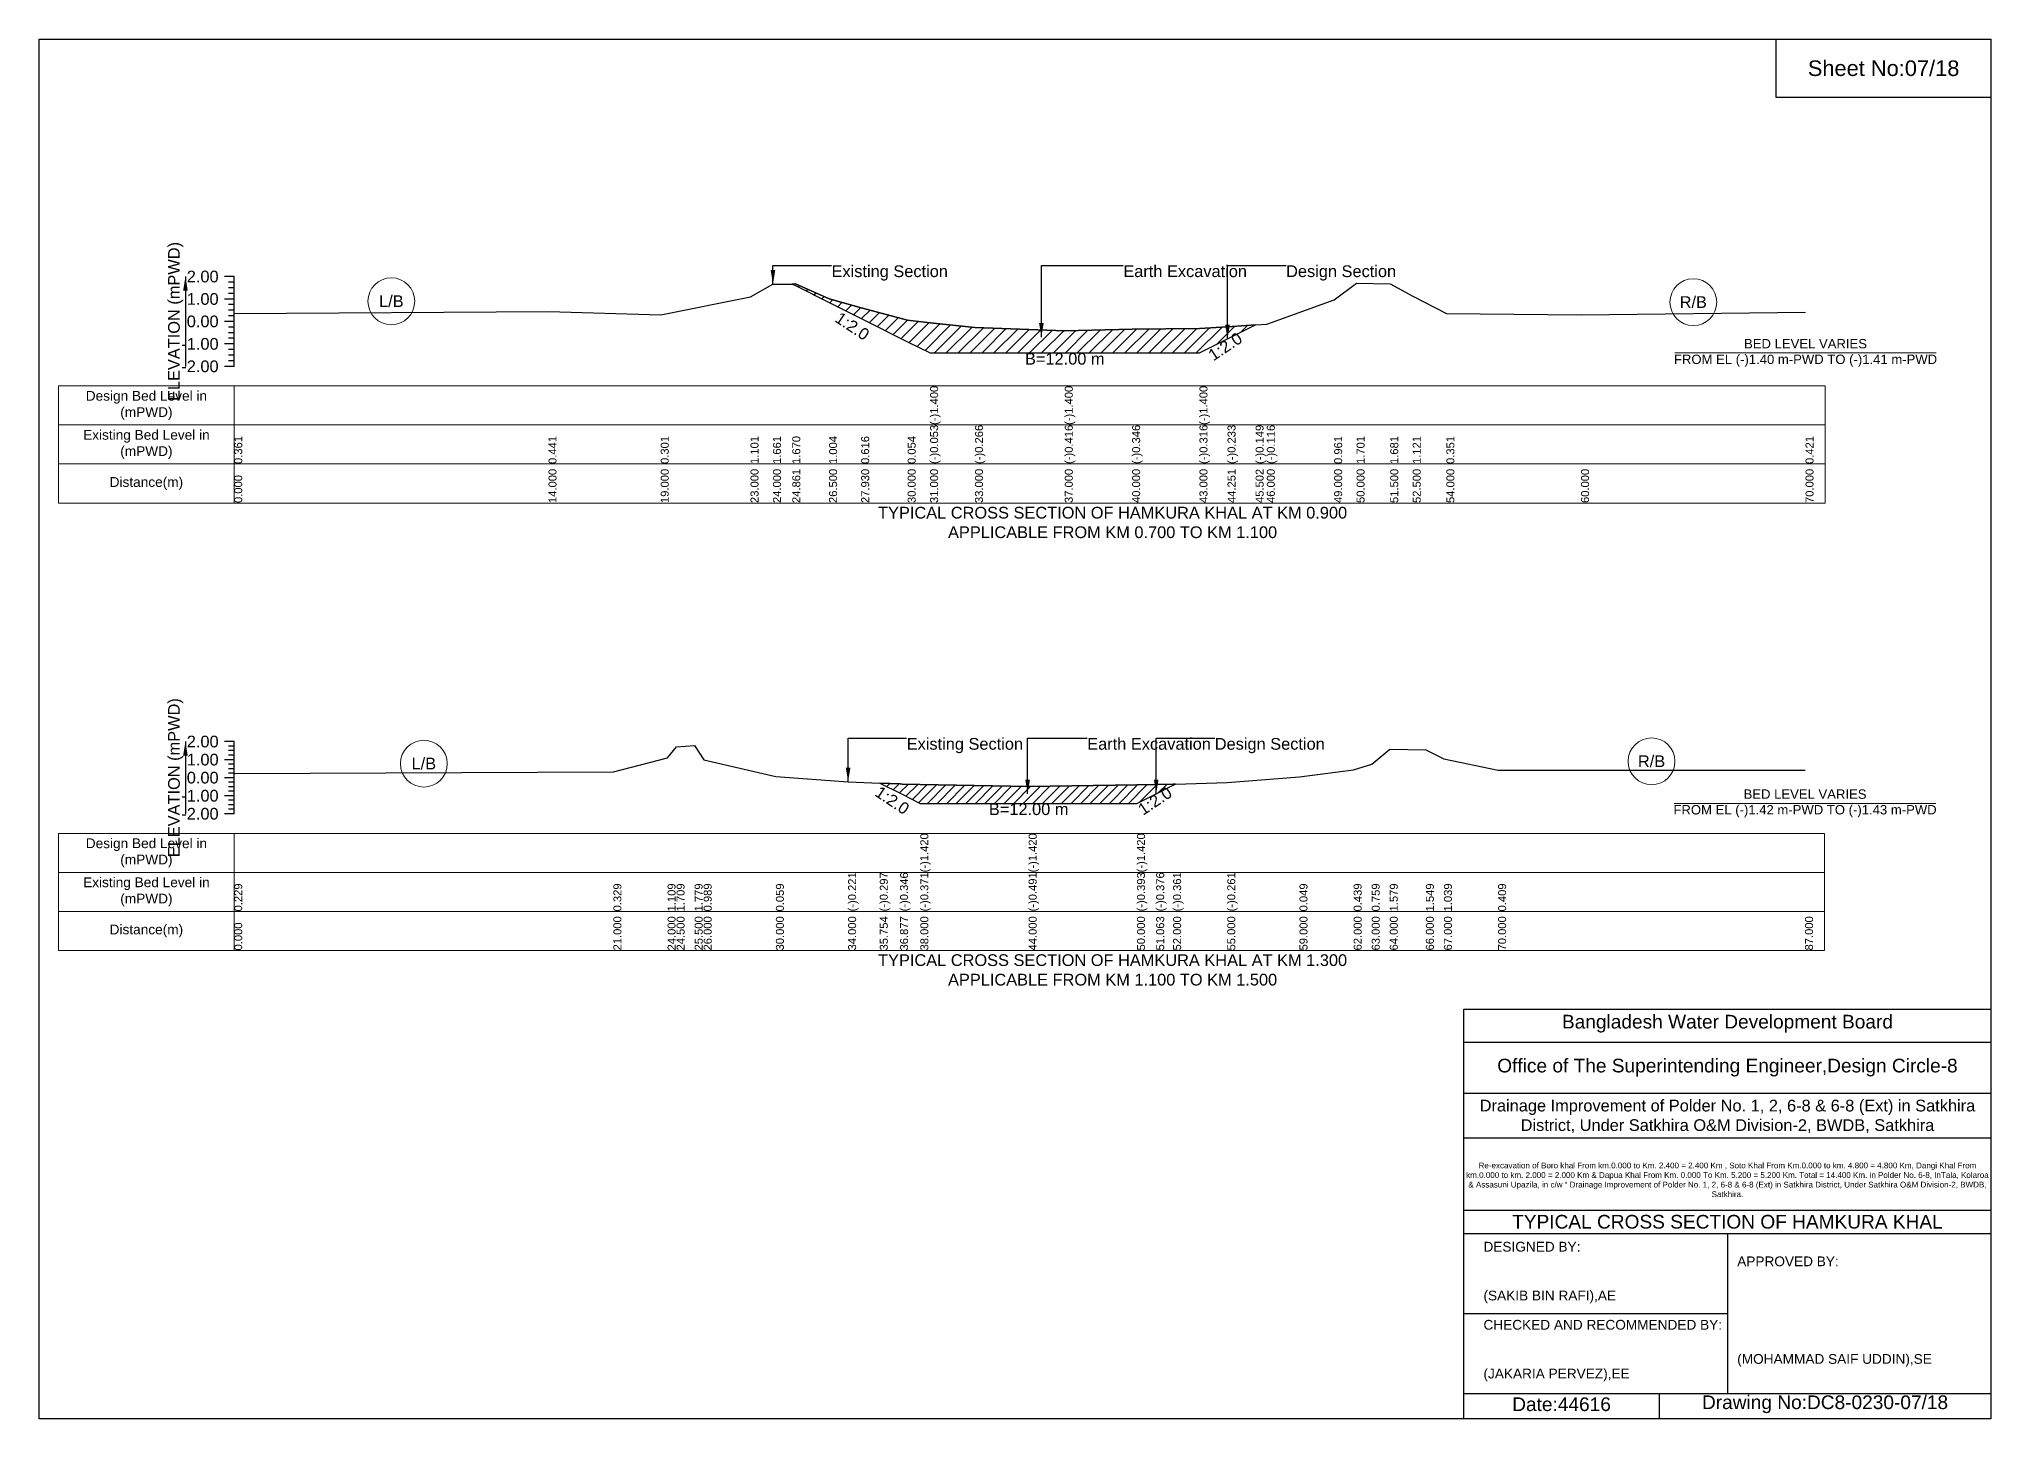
# Model space of a CAD drawing. Header units: inches. Extents: x 91000 to 278000, y -5656 to 20000.
# Drawn here: x 160000 to 168000, y 14344 to 20000 of the extents above; entities that cross this region are included whole.
import ezdxf

# ---------------------------------------------------------------- set-up
doc = ezdxf.new("R2010")
doc.units = ezdxf.units.IN
doc.header["$LTSCALE"] = 7
doc.header["$MEASUREMENT"] = 0
for name, color, linetype, lineweight in [('Cross section Data Border', 7, 'Continuous', 9), ('Cross Section Labels', 7, 'Continuous', 9), ('Existing_Bed_Level for Xsection', 7, 'Continuous', 25)]:
    doc.layers.add(name, color=color, linetype=linetype, lineweight=lineweight)
doc.styles.get("Standard").update_dxf_attribs({"font": 'arial.ttf'})
doc.dimstyles.get("Standard").update_dxf_attribs({"dimtxt": 0.18, "dimasz": 0.18, "dimexe": 0.18, "dimexo": 0.0625, "dimgap": 0.09, "dimtad": 0, "dimtih": 1, "dimtoh": 1, "dimdec": 4, "dimzin": 0, "dimdsep": 46, "dimtxsty": 'Standard', "dimcen": 0.09, "dimadec": 0, "dimazin": 0, "dimtfac": 1, "dimtdec": 4, "dimtofl": 0, "dimtmove": 0, "dimatfit": 3, "dimfxl": 1, "dimtolj": 1, "dimtzin": 0, "dimarcsym": 0})

msp = doc.modelspace()

# ---------------------------------------------------------------- hatches: boundary and pattern name
at = {"layer": 'Existing_Bed_Level for Xsection'}
h = msp.add_hatch(dxfattribs=at)
h.set_pattern_fill('ANSI31', color=256, scale=276, style=0)
h.paths.add_polyline_path([(163087.2, 18995.9), (163100, 18989.5), (163238, 18920.5), (163369.6, 18854.7), (163560, 18759.5), (163652, 18713.5), (163836, 18713.5), (164204, 18713.5), (164480, 18713.5), (164756, 18713.5), (164871.1, 18771), (164986.1, 18828.5), (164871.1, 18820.9), (164756, 18813.2), (164480, 18810.4), (164204, 18804), (163836, 18817.8), (163652, 18837.4), (163560, 18847.2), (163369.6, 18898.9), (163238, 18934.6), (163100, 18996)])
h = msp.add_hatch(dxfattribs=at)
h.set_pattern_fill('ANSI31', color=256, scale=222, style=0)
h.paths.add_polyline_path([(163445.8, 16950.4), (163528.9, 16908.8), (163538, 16904.3), (163612, 16867.3), (164056, 16867.3), (164500, 16867.3), (164578.7, 16906.6), (164648, 16941.3), (164657.4, 16945.9), (164648, 16945.6), (164578.7, 16944.5), (164500, 16943.2), (164056, 16936), (163612, 16944.9), (163538, 16946.4), (163528.9, 16946.8)])

# ---------------------------------------------------------------- linework, layer by layer
for points in [[(160000, 20000), (168000, 20000), (168000, 14344), (160000, 14344)], [(167120, 20000), (168000, 20000), (168000, 19760), (167120, 19760)]]:
    msp.add_lwpolyline(points, close=True)
for points in [[(165840, 14344), (165840, 16024), (168000, 16024)], [(165840, 15888), (168000, 15888)], [(165840, 15680), (168000, 15680)], [(165840, 15496), (168000, 15496)], [(165840, 15200), (168000, 15200)], [(165840, 15104), (168000, 15104)], [(166920, 15104), (166920, 14448)], [(165840, 14776), (166920, 14776)], [(165840, 14448), (168000, 14448)], [(166640, 14448), (166640, 14344)]]:
    msp.add_lwpolyline(points)
at = {"layer": 'Cross section Data Border'}
for points in [[(160080, 18578.3), (167320, 18578.3), (167320, 18098.3), (160080, 18098.3)], [(160080, 16744.3), (167318, 16744.3), (167318, 16264.3), (160080, 16264.3)]]:
    msp.add_lwpolyline(points, close=True, dxfattribs=at)
for points in [[(160800, 18578.3), (160800, 18098.3)], [(160080, 18418.3), (167320, 18418.3)], [(160080, 18258.3), (167320, 18258.3)], [(160800, 16744.3), (160800, 16264.3)], [(160080, 16584.3), (167318, 16584.3)], [(160080, 16424.3), (167318, 16424.3)]]:
    msp.add_lwpolyline(points, dxfattribs=at)
at = {"layer": 'Cross Section Labels'}
for points in [[(166704.2, 18713.5), (167775.8, 18713.5)], [(166702.2, 16867.3), (167773.8, 16867.3)]]:
    msp.add_lwpolyline(points, dxfattribs=at)
for centre in [(161444, 18925.2), (166780, 18921.5), (161577, 17030), (166609, 17039.6)]:
    msp.add_circle(centre, 96, dxfattribs=at)
at = {"layer": 'Existing_Bed_Level for Xsection'}
for points in [[(160800, 19026.3), (160760, 19026.3)], [(160800, 19003.3), (160776, 19003.3)], [(160800, 18980.3), (160776, 18980.3)], [(160800, 18658.3), (160800, 18750.3), (160800, 18842.3), (160800, 18934.3), (160800, 19026.3)], [(160800, 18875.5), (162088, 18882.8), (162548, 18870), (162916, 18943.6), (163008, 18995.1), (163087.2, 18995.9), (163100, 18996), (163238, 18934.6), (163369.6, 18898.9), (163560, 18847.2), (163652, 18837.4), (163652, 18837.4), (163836, 18817.8), (164204, 18804), (164204, 18804), (164480, 18810.4), (164756, 18813.2), (164756, 18813.2), (164871.1, 18820.9), (164986.1, 18828.5), (165032, 18831.6), (165308, 18930.7), (165400, 18998.8), (165538, 18996.9), (165630, 18945.4), (165768, 18874.6), (166320, 18870), (167240, 18881)], [(160800, 18934.3), (160760, 18934.3)], [(160800, 18957.3), (160776, 18957.3)], [(160800, 18911.3), (160776, 18911.3)], [(160800, 18888.3), (160776, 18888.3)], [(160800, 18842.3), (160760, 18842.3)], [(160800, 18865.3), (160776, 18865.3)], [(160800, 18819.3), (160776, 18819.3)], [(160800, 18750.3), (160760, 18750.3)], [(160800, 18796.3), (160776, 18796.3)], [(160800, 18773.3), (160776, 18773.3)], [(160800, 18727.3), (160776, 18727.3)], [(160800, 18658.3), (160760, 18658.3)], [(160800, 18704.3), (160776, 18704.3)], [(160800, 18681.3), (160776, 18681.3)], [(160800, 17120.3), (160760, 17120.3)], [(160800, 16824.3), (160800, 16898.3), (160800, 16972.3), (160800, 17046.3), (160800, 17120.3)], [(160800, 17046.3), (160760, 17046.3)], [(160800, 17101.8), (160776, 17101.8)], [(160800, 17083.3), (160776, 17083.3)], [(160800, 17064.8), (160776, 17064.8)], [(160800, 16989.3), (162354, 16996.7), (162576, 17054.4), (162613, 17098.8), (162687, 17104), (162724, 17045.5), (163020, 16976.7), (163316, 16956), (163445.8, 16950.4), (163528.9, 16946.8), (163538, 16946.4), (163612, 16944.9), (163612, 16944.9), (164056, 16936), (164056, 16936), (164500, 16943.2), (164500, 16943.2), (164578.7, 16944.5), (164648, 16945.6), (164657.4, 16945.9), (164870, 16953), (165166, 16976), (165388, 17004.8), (165462, 17028.5), (165536, 17089.2), (165684, 17087), (165758, 17049.2), (165980, 17002.6), (167238, 17002.6)], [(160800, 16972.3), (160760, 16972.3)], [(160800, 17027.8), (160776, 17027.8)], [(160800, 17009.3), (160776, 17009.3)], [(160800, 16990.8), (160776, 16990.8)], [(160800, 16898.3), (160760, 16898.3)], [(160800, 16953.8), (160776, 16953.8)], [(160800, 16935.3), (160776, 16935.3)], [(160800, 16916.8), (160776, 16916.8)], [(160800, 16824.3), (160760, 16824.3)], [(160800, 16879.8), (160776, 16879.8)], [(160800, 16861.3), (160776, 16861.3)], [(160800, 16842.8), (160776, 16842.8)]]:
    msp.add_lwpolyline(points, dxfattribs=at)
for points in [[(163087.2, 18995.9), (163100, 18989.5), (163238, 18920.5), (163369.6, 18854.7), (163560, 18759.5), (163652, 18713.5), (163652, 18713.5), (163836, 18713.5), (164204, 18713.5), (164204, 18713.5), (164480, 18713.5), (164756, 18713.5), (164756, 18713.5), (164871.1, 18771), (164986.1, 18828.5), (164871.1, 18820.9), (164756, 18813.2), (164756, 18813.2), (164480, 18810.4), (164204, 18804), (164204, 18804), (163836, 18817.8), (163652, 18837.4), (163652, 18837.4), (163560, 18847.2), (163369.6, 18898.9), (163238, 18934.6), (163100, 18996)], [(163445.8, 16950.4), (163445.8, 16950.4), (163528.9, 16908.8), (163538, 16904.3), (163612, 16867.3), (163612, 16867.3), (164056, 16867.3), (164056, 16867.3), (164500, 16867.3), (164500, 16867.3), (164578.7, 16906.6), (164648, 16941.3), (164657.4, 16945.9), (164648, 16945.6), (164578.7, 16944.5), (164500, 16943.2), (164500, 16943.2), (164056, 16936), (164056, 16936), (163612, 16944.9), (163612, 16944.9), (163538, 16946.4), (163528.9, 16946.8), (163445.8, 16950.4)]]:
    msp.add_lwpolyline(points, close=True, dxfattribs=at)

# ---------------------------------------------------------------- texts
at = {"attachment_point": 5}
for s, insert, char_height in [('Sheet No:07/18', (167560, 19880), 64), ('Bangladesh Water Development Board', (166920, 15964), 56), ('Office of The Superintending Engineer,Design Circle-8', (166920, 15784), 56)]:
    msp.add_mtext(s, dxfattribs=dict(at, insert=insert, char_height=char_height))
for s, insert, char_height, width, attachment_point in [('Drainage Improvement of Polder No. 1, 2, 6-8 & 6-8 (Ext) in Satkhira District, Under Satkhira O&M Division-2, BWDB, Satkhira', (166920, 15584), 48, 2240, 5), ('Re-excavation of Boro khal From km.0.000 to Km. 2.400 = 2.400 Km , Soto Khal From Km.0.000 to km. 4.800 = 4.800 Km, Dangi Khal From km.0.000 to km. 2.000 = 2.000 Km & Dapua Khal From Km. 0.000 To Km. 5.200 = 5.200 Km. Total = 14.400 Km. in Polder No. 6-8, InTala, Kolaroa & Assasuni Upazila, in c/w “ Drainage Improvement of Polder No. 1, 2, 6-8 & 6-8 (Ext) in Satkhira District, Under Satkhira O&M Division-2, BWDB, Satkhira.', (166920, 15324), 23.565, 2160, 5), ('TYPICAL CROSS SECTION OF HAMKURA KHAL', (166920, 15152), 56, 2240, 5), ('DESIGNED BY:^J^J^J(SAKIB BIN RAFI),AE', (165920, 14944), 40, 1120, 4), ('APPROVED BY:^J^J^J^J^J^J(MOHAMMAD SAIF UDDIN),SE', (166960, 14784), 40, 1120, 4), ('CHECKED AND RECOMMENDED BY:^J^J^J(JAKARIA PERVEZ),EE', (165920, 14624), 40, 1120, 4), ('Date:44616', (166240, 14404), 56, 1120, 5), ('Drawing No:DC8-0230-07/18', (167320, 14404), 56, 1760, 5)]:
    msp.add_mtext(s, dxfattribs=dict(insert=insert, char_height=char_height, width=width, attachment_point=attachment_point))
at = {"layer": 'Cross section Data Border', "char_height": 40, "width": 640, "attachment_point": 5}
for s, insert in [('Design Bed Level in (mPWD)', (160440, 18498.3)), ('Existing Bed Level in (mPWD)', (160440, 18338.3)), ('Distance(m)', (160440, 18178.3)), ('Design Bed Level in (mPWD)', (160440, 16664.3)), ('Existing Bed Level in (mPWD)', (160440, 16504.3)), ('Distance(m)', (160440, 16344.3))]:
    msp.add_mtext(s, dxfattribs=dict(at, insert=insert))
at = {"layer": 'Cross Section Labels'}
for s, insert, char_height, attachment_point in [('Existing Section', (163248, 19072.3), 48, 1), ('Earth Excavation', (164444, 19072.3), 48, 1), ('Design Section', (165111.1, 19072.3), 48, 1), ('L/B', (161444, 18925.2), 48, 5), ('R/B', (166780, 18921.5), 48, 5), ('BED LEVEL VARIES ^JFROM EL (-)1.40 m-PWD TO (-)1.41 m-PWD', (167240, 18713.5), 38.4, 5), ('B=12.00 m', (164204, 18713.5), 48, 2), ('TYPICAL CROSS SECTION OF HAMKURA KHAL AT KM 0.900^JAPPLICABLE FROM KM 0.700 TO KM 1.100', (164400, 18018.3), 48, 5), ('Existing Section', (163556, 17135.1), 48, 1), ('Earth Excavation', (164296, 17135.1), 48, 1), ('Design Section', (164818.7, 17135.1), 48, 1), ('L/B', (161577, 17030), 48, 5), ('R/B', (166609, 17039.6), 48, 5), ('BED LEVEL VARIES ^JFROM EL (-)1.42 m-PWD TO (-)1.43 m-PWD', (167238, 16867.3), 38.4, 5), ('B=12.00 m', (164056, 16867.3), 48, 2), ('TYPICAL CROSS SECTION OF HAMKURA KHAL AT KM 1.300^JAPPLICABLE FROM KM 1.100 TO KM 1.500', (164400, 16184.3), 48, 5)]:
    msp.add_mtext(s, dxfattribs=dict(at, insert=insert, char_height=char_height, attachment_point=attachment_point))
at = {"layer": 'Cross Section Labels', "char_height": 48, "attachment_point": 2}
for insert, rotation in [((163346.6, 18843.2), 326.30993), ((164848.1, 18759.5), 33.69007), ((163510.4, 16899.6), 326.30993), ((164560.2, 16897.3), 33.69007)]:
    msp.add_mtext('1:2.0', dxfattribs=dict(at, insert=insert, rotation=rotation))
at = {"layer": 'Existing_Bed_Level for Xsection', "rotation": 90}
for s, insert, char_height, attachment_point in [('ELEVATION (mPWD)', (160560, 18842.3), 48, 5), ('(-)1.400', (163652, 18418.3), 32.8, 1), ('(-)1.400', (164204, 18418.3), 32.8, 1), ('(-)1.400', (164756, 18418.3), 32.8, 1), ('(-)0.053', (163652, 18258.3), 32.8, 1), ('(-)0.266', (163836, 18258.3), 32.8, 1), ('(-)0.416', (164204, 18258.3), 32.8, 1), ('(-)0.346', (164480, 18258.3), 32.8, 1), ('(-)0.316', (164756, 18258.3), 32.8, 1), ('(-)0.233', (164871.1, 18258.3), 32.8, 1), ('(-)0.149', (164986.1, 18258.3), 32.8, 1), ('(-)0.116', (165032, 18258.3), 32.8, 1), ('0.361', (160800, 18258.3), 32.8, 1), ('0.441', (162088, 18258.3), 32.8, 1), ('0.301', (162548, 18258.3), 32.8, 1), ('1.101', (162916, 18258.3), 32.8, 1), ('1.661', (163008, 18258.3), 32.8, 1), ('1.670', (163087.2, 18258.3), 32.8, 1), ('1.004', (163238, 18258.3), 32.8, 1), ('0.616', (163369.6, 18258.3), 32.8, 1), ('0.054', (163560, 18258.3), 32.8, 1), ('0.961', (165308, 18258.3), 32.8, 1), ('1.701', (165400, 18258.3), 32.8, 1), ('1.681', (165538, 18258.3), 32.8, 1), ('1.121', (165630, 18258.3), 32.8, 1), ('0.351', (165768, 18258.3), 32.8, 1), ('0.421', (167240, 18258.3), 32.8, 1), ('0.000', (160800, 18098.3), 32.8, 1), ('14.000', (162088, 18098.3), 32.8, 1), ('19.000', (162548, 18098.3), 32.8, 1), ('23.000', (162916, 18098.3), 32.8, 1), ('24.000', (163008, 18098.3), 32.8, 1), ('24.861', (163087.2, 18098.3), 32.8, 1), ('26.500', (163238, 18098.3), 32.8, 1), ('27.930', (163369.6, 18098.3), 32.8, 1), ('30.000', (163560, 18098.3), 32.8, 1), ('31.000', (163652, 18098.3), 32.8, 1), ('33.000', (163836, 18098.3), 32.8, 1), ('37.000', (164204, 18098.3), 32.8, 1), ('40.000', (164480, 18098.3), 32.8, 1), ('43.000', (164756, 18098.3), 32.8, 1), ('44.251', (164871.1, 18098.3), 32.8, 1), ('45.502', (164986.1, 18098.3), 32.8, 1), ('46.000', (165032, 18098.3), 32.8, 1), ('49.000', (165308, 18098.3), 32.8, 1), ('50.000', (165400, 18098.3), 32.8, 1), ('51.500', (165538, 18098.3), 32.8, 1), ('52.500', (165630, 18098.3), 32.8, 1), ('54.000', (165768, 18098.3), 32.8, 1), ('60.000', (166320, 18098.3), 32.8, 1), ('70.000', (167240, 18098.3), 32.8, 1), ('ELEVATION (mPWD)', (160560, 16972.3), 48, 5), ('(-)1.420', (163612, 16584.3), 32.8, 1), ('(-)1.420', (164056, 16584.3), 32.8, 1), ('(-)1.420', (164500, 16584.3), 32.8, 1), ('(-)0.221', (163316, 16424.3), 32.8, 1), ('(-)0.297', (163445.8, 16424.3), 32.8, 1), ('(-)0.346', (163528.9, 16424.3), 32.8, 1), ('(-)0.371', (163612, 16424.3), 32.8, 1), ('(-)0.491', (164056, 16424.3), 32.8, 1), ('(-)0.393', (164500, 16424.3), 32.8, 1), ('(-)0.376', (164578.7, 16424.3), 32.8, 1), ('(-)0.361', (164648, 16424.3), 32.8, 1), ('(-)0.261', (164870, 16424.3), 32.8, 1), ('0.229', (160800, 16424.3), 32.8, 1), ('0.329', (162354, 16424.3), 32.8, 1), ('1.109', (162576, 16424.3), 32.8, 1), ('1.709', (162613, 16424.3), 32.8, 1), ('1.779', (162687, 16424.3), 32.8, 1), ('0.989', (162724, 16424.3), 32.8, 1), ('0.059', (163020, 16424.3), 32.8, 1), ('0.049', (165166, 16424.3), 32.8, 1), ('0.439', (165388, 16424.3), 32.8, 1), ('0.759', (165462, 16424.3), 32.8, 1), ('1.579', (165536, 16424.3), 32.8, 1), ('1.549', (165684, 16424.3), 32.8, 1), ('1.039', (165758, 16424.3), 32.8, 1), ('0.409', (165980, 16424.3), 32.8, 1), ('21.000', (162354, 16264.3), 32.8, 1), ('24.000', (162576, 16264.3), 32.8, 1), ('24.500', (162613, 16264.3), 32.8, 1), ('25.500', (162687, 16264.3), 32.8, 1), ('26.000', (162724, 16264.3), 32.8, 1), ('30.000', (163020, 16264.3), 32.8, 1), ('34.000', (163316, 16264.3), 32.8, 1), ('35.754', (163445.8, 16264.3), 32.8, 1), ('36.877', (163528.9, 16264.3), 32.8, 1), ('38.000', (163612, 16264.3), 32.8, 1), ('44.000', (164056, 16264.3), 32.8, 1), ('50.000', (164500, 16264.3), 32.8, 1), ('51.063', (164578.7, 16264.3), 32.8, 1), ('52.000', (164648, 16264.3), 32.8, 1), ('55.000', (164870, 16264.3), 32.8, 1), ('59.000', (165166, 16264.3), 32.8, 1), ('62.000', (165388, 16264.3), 32.8, 1), ('63.000', (165462, 16264.3), 32.8, 1), ('64.000', (165536, 16264.3), 32.8, 1), ('66.000', (165684, 16264.3), 32.8, 1), ('67.000', (165758, 16264.3), 32.8, 1), ('70.000', (165980, 16264.3), 32.8, 1), ('87.000', (167238, 16264.3), 32.8, 1), ('0.000', (160800, 16264.3), 32.8, 1)]:
    msp.add_mtext(s, dxfattribs=dict(at, insert=insert, char_height=char_height, attachment_point=attachment_point))
at = {"layer": 'Existing_Bed_Level for Xsection', "char_height": 48, "attachment_point": 6}
for s, insert in [('2.00', (160736, 19026.3)), ('1.00', (160736, 18934.3)), ('0.00', (160736, 18842.3)), ('-1.00', (160736, 18750.3)), ('-2.00', (160736, 18658.3)), ('2.00', (160736, 17120.3)), ('1.00', (160736, 17046.3)), ('0.00', (160736, 16972.3)), ('-1.00', (160736, 16898.3)), ('-2.00', (160736, 16824.3))]:
    msp.add_mtext(s, dxfattribs=dict(at, insert=insert))

# ---------------------------------------------------------------- leaders
at = {"layer": 'Cross Section Labels', "annotation_type": 0, "has_hookline": 1, "hookline_direction": 0}
for points, text_width in [([(163008, 18995.1), (163008, 19072.3), (163247.9, 19072.3)], 467.2), ([(164108.2, 18778.3), (164108.2, 19072.3), (164443.9, 19072.3)], 497), ([(164871.1, 18771), (164871.1, 19072.3), (165111, 19072.3)], 441.2), ([(163316, 16956), (163316, 17135.1), (163555.9, 17135.1)], 467.2), ([(164051.7, 16906.2), (164051.7, 17135.1), (164295.9, 17135.1)], 497), ([(164578.7, 16906.6), (164578.7, 17135.1), (164818.6, 17135.1)], 441.2)]:
    msp.add_leader(points, dimstyle='Standard', override={"dimasz": 57.6}, dxfattribs=dict(at, text_width=text_width))
at = {"layer": 'Existing_Bed_Level for Xsection'}
for points in [[(160600, 19026.3), (160600, 18658.3)], [(160600, 17120.3), (160600, 16824.3)]]:
    msp.add_leader(points, dimstyle='Standard', override={"dimasz": 57.6}, dxfattribs=at)

doc.saveas('drawing.dxf')
